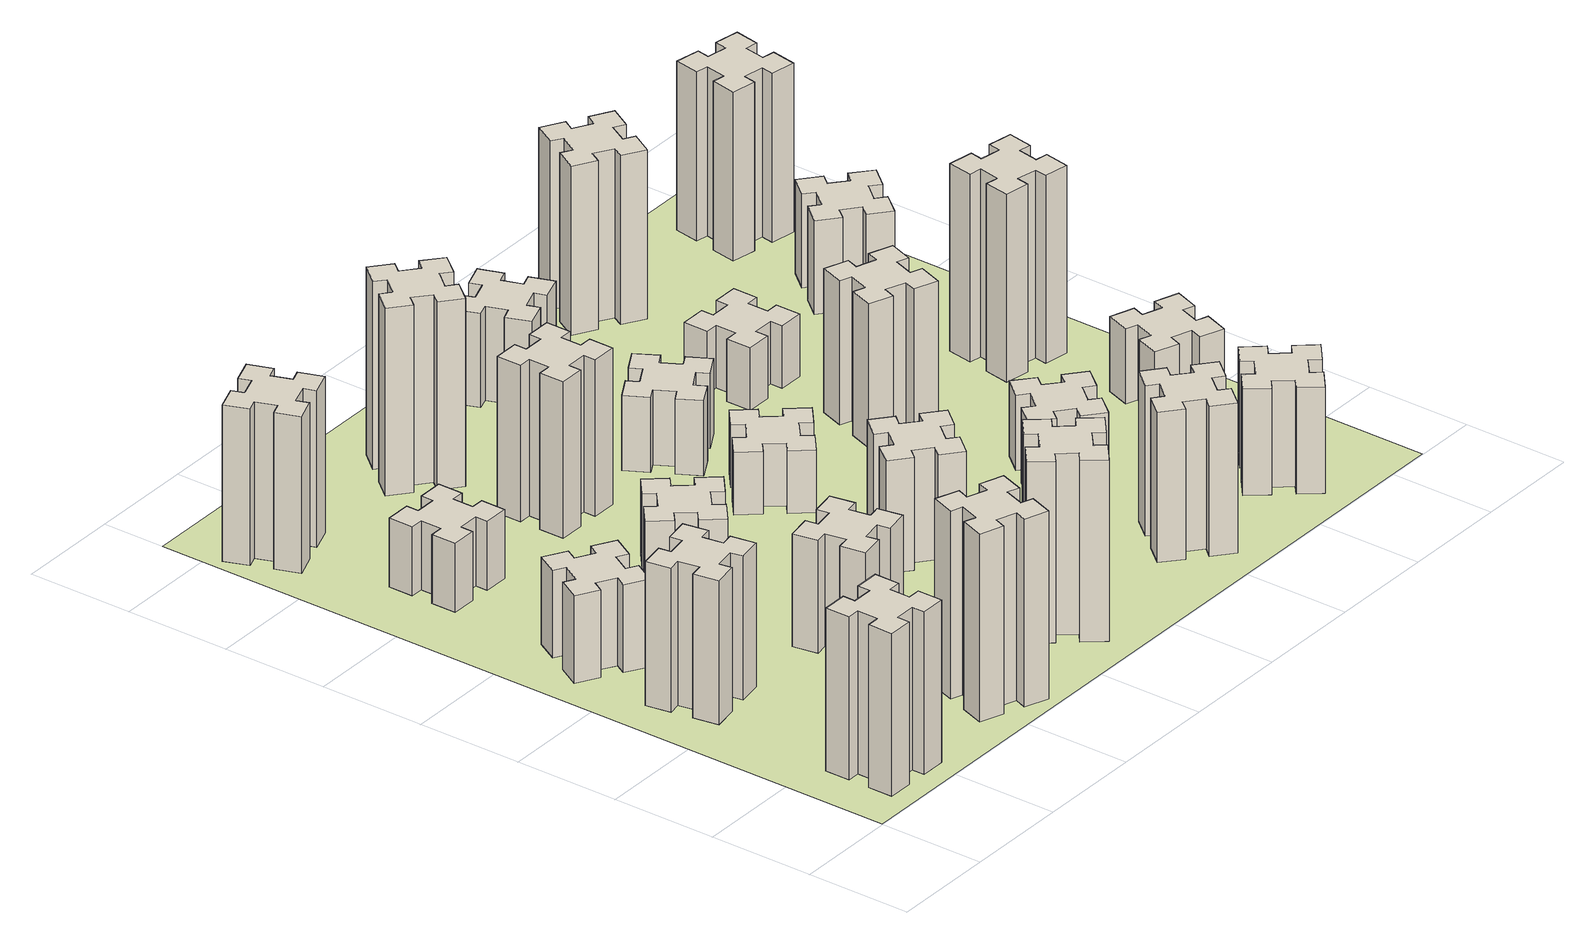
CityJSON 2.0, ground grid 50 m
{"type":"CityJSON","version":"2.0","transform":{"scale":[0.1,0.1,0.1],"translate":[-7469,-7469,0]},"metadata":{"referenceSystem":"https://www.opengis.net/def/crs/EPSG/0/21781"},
"CityObjects":{
"building1":{"type":"Building","attributes":{"class":"1000","function":"1000","usage":"1000","yearOfConstruction":2016,"roofType":"1000","measuredHeight":78,"storeysAboveGround":30,"storeysBelowGround":0},"geometry":[{"type":"Solid","lod":"1","boundaries":[[[[0,1,2,3,4,5,6,7,8,9,10,11,12,13,14,15,16,17,18,19]],[[17,16,20,21]],[[16,15,22,20]],[[15,14,23,22]],[[14,13,24,23]],[[13,12,25,24]],[[12,11,26,25]],[[11,10,27,26]],[[10,9,28,27]],[[9,8,29,28]],[[8,7,30,29]],[[7,6,31,30]],[[6,5,32,31]],[[5,4,33,32]],[[4,3,34,33]],[[3,2,35,34]],[[2,1,36,35]],[[1,0,37,36]],[[0,19,38,37]],[[19,18,39,38]],[[18,17,21,39]],[[24,25,26,27,28,29,30,31,32,33,34,35,36,37,38,39,21,20,22,23]]]]}]},
"building2":{"type":"Building","attributes":{"class":"1000","function":"1000","usage":"1000","yearOfConstruction":2016,"roofType":"1000","measuredHeight":69,"storeysAboveGround":30,"storeysBelowGround":0},"geometry":[{"type":"Solid","lod":"1","boundaries":[[[[40,41,42,43,44,45,46,47,48,49,50,51,52,53,54,55,56,57,58,59]],[[57,56,60,61]],[[56,55,62,60]],[[55,54,63,62]],[[54,53,64,63]],[[53,52,65,64]],[[52,51,66,65]],[[51,50,67,66]],[[50,49,68,67]],[[49,48,69,68]],[[48,47,70,69]],[[47,46,71,70]],[[46,45,72,71]],[[45,44,73,72]],[[44,43,74,73]],[[43,42,75,74]],[[42,41,76,75]],[[41,40,77,76]],[[40,59,78,77]],[[59,58,79,78]],[[58,57,61,79]],[[64,65,66,67,68,69,70,71,72,73,74,75,76,77,78,79,61,60,62,63]]]]}]},
"building3":{"type":"Building","attributes":{"class":"1000","function":"1000","usage":"1000","yearOfConstruction":2016,"roofType":"1000","measuredHeight":42,"storeysAboveGround":30,"storeysBelowGround":0},"geometry":[{"type":"Solid","lod":"1","boundaries":[[[[80,81,82,83,84,85,86,87,88,89,90,91,92,93,94,95,96,97,98,99]],[[97,96,100,101]],[[96,95,102,100]],[[95,94,103,102]],[[94,93,104,103]],[[93,92,105,104]],[[92,91,106,105]],[[91,90,107,106]],[[90,89,108,107]],[[89,88,109,108]],[[88,87,110,109]],[[87,86,111,110]],[[86,85,112,111]],[[85,84,113,112]],[[84,83,114,113]],[[83,82,115,114]],[[82,81,116,115]],[[81,80,117,116]],[[80,99,118,117]],[[99,98,119,118]],[[98,97,101,119]],[[104,105,106,107,108,109,110,111,112,113,114,115,116,117,118,119,101,100,102,103]]]]}]},
"building4":{"type":"Building","attributes":{"class":"1000","function":"1000","usage":"1000","yearOfConstruction":2016,"roofType":"1000","measuredHeight":90,"storeysAboveGround":30,"storeysBelowGround":0},"geometry":[{"type":"Solid","lod":"1","boundaries":[[[[120,121,122,123,124,125,126,127,128,129,130,131,132,133,134,135,136,137,138,139]],[[137,136,140,141]],[[136,135,142,140]],[[135,134,143,142]],[[134,133,144,143]],[[133,132,145,144]],[[132,131,146,145]],[[131,130,147,146]],[[130,129,148,147]],[[129,128,149,148]],[[128,127,150,149]],[[127,126,151,150]],[[126,125,152,151]],[[125,124,153,152]],[[124,123,154,153]],[[123,122,155,154]],[[122,121,156,155]],[[121,120,157,156]],[[120,139,158,157]],[[139,138,159,158]],[[138,137,141,159]],[[144,145,146,147,148,149,150,151,152,153,154,155,156,157,158,159,141,140,142,143]]]]}]},
"building5":{"type":"Building","attributes":{"class":"1000","function":"1000","usage":"1000","yearOfConstruction":2016,"roofType":"1000","measuredHeight":33,"storeysAboveGround":30,"storeysBelowGround":0},"geometry":[{"type":"Solid","lod":"1","boundaries":[[[[160,161,162,163,164,165,166,167,168,169,170,171,172,173,174,175,176,177,178,179]],[[177,176,180,181]],[[176,175,182,180]],[[175,174,183,182]],[[174,173,184,183]],[[173,172,185,184]],[[172,171,186,185]],[[171,170,187,186]],[[170,169,188,187]],[[169,168,189,188]],[[168,167,190,189]],[[167,166,191,190]],[[166,165,192,191]],[[165,164,193,192]],[[164,163,194,193]],[[163,162,195,194]],[[162,161,196,195]],[[161,160,197,196]],[[160,179,198,197]],[[179,178,199,198]],[[178,177,181,199]],[[184,185,186,187,188,189,190,191,192,193,194,195,196,197,198,199,181,180,182,183]]]]}]},
"building6":{"type":"Building","attributes":{"class":"1000","function":"1000","usage":"1000","yearOfConstruction":2016,"roofType":"1000","measuredHeight":75,"storeysAboveGround":30,"storeysBelowGround":0},"geometry":[{"type":"Solid","lod":"1","boundaries":[[[[200,201,202,203,204,205,206,207,208,209,210,211,212,213,214,215,216,217,218,219]],[[217,216,220,221]],[[216,215,222,220]],[[215,214,223,222]],[[214,213,224,223]],[[213,212,225,224]],[[212,211,226,225]],[[211,210,227,226]],[[210,209,228,227]],[[209,208,229,228]],[[208,207,230,229]],[[207,206,231,230]],[[206,205,232,231]],[[205,204,233,232]],[[204,203,234,233]],[[203,202,235,234]],[[202,201,236,235]],[[201,200,237,236]],[[200,219,238,237]],[[219,218,239,238]],[[218,217,221,239]],[[224,225,226,227,228,229,230,231,232,233,234,235,236,237,238,239,221,220,222,223]]]]}]},
"building7":{"type":"Building","attributes":{"class":"1000","function":"1000","usage":"1000","yearOfConstruction":2016,"roofType":"1000","measuredHeight":54,"storeysAboveGround":30,"storeysBelowGround":0},"geometry":[{"type":"Solid","lod":"1","boundaries":[[[[240,241,242,243,244,245,246,247,248,249,250,251,252,253,254,255,256,257,258,259]],[[257,256,260,261]],[[256,255,262,260]],[[255,254,263,262]],[[254,253,264,263]],[[253,252,265,264]],[[252,251,266,265]],[[251,250,267,266]],[[250,249,268,267]],[[249,248,269,268]],[[248,247,270,269]],[[247,246,271,270]],[[246,245,272,271]],[[245,244,273,272]],[[244,243,274,273]],[[243,242,275,274]],[[242,241,276,275]],[[241,240,277,276]],[[240,259,278,277]],[[259,258,279,278]],[[258,257,261,279]],[[264,265,266,267,268,269,270,271,272,273,274,275,276,277,278,279,261,260,262,263]]]]}]},
"building8":{"type":"Building","attributes":{"class":"1000","function":"1000","usage":"1000","yearOfConstruction":2016,"roofType":"1000","measuredHeight":36,"storeysAboveGround":30,"storeysBelowGround":0},"geometry":[{"type":"Solid","lod":"1","boundaries":[[[[280,281,282,283,284,285,286,287,288,289,290,291,292,293,294,295,296,297,298,299]],[[297,296,300,301]],[[296,295,302,300]],[[295,294,303,302]],[[294,293,304,303]],[[293,292,305,304]],[[292,291,306,305]],[[291,290,307,306]],[[290,289,308,307]],[[289,288,309,308]],[[288,287,310,309]],[[287,286,311,310]],[[286,285,312,311]],[[285,284,313,312]],[[284,283,314,313]],[[283,282,315,314]],[[282,281,316,315]],[[281,280,317,316]],[[280,299,318,317]],[[299,298,319,318]],[[298,297,301,319]],[[304,305,306,307,308,309,310,311,312,313,314,315,316,317,318,319,301,300,302,303]]]]}]},
"building9":{"type":"Building","attributes":{"class":"1000","function":"1000","usage":"1000","yearOfConstruction":2016,"roofType":"1000","measuredHeight":87,"storeysAboveGround":30,"storeysBelowGround":0},"geometry":[{"type":"Solid","lod":"1","boundaries":[[[[320,321,322,323,324,325,326,327,328,329,330,331,332,333,334,335,336,337,338,339]],[[337,336,340,341]],[[336,335,342,340]],[[335,334,343,342]],[[334,333,344,343]],[[333,332,345,344]],[[332,331,346,345]],[[331,330,347,346]],[[330,329,348,347]],[[329,328,349,348]],[[328,327,350,349]],[[327,326,351,350]],[[326,325,352,351]],[[325,324,353,352]],[[324,323,354,353]],[[323,322,355,354]],[[322,321,356,355]],[[321,320,357,356]],[[320,339,358,357]],[[339,338,359,358]],[[338,337,341,359]],[[344,345,346,347,348,349,350,351,352,353,354,355,356,357,358,359,341,340,342,343]]]]}]},
"building10":{"type":"Building","attributes":{"class":"1000","function":"1000","usage":"1000","yearOfConstruction":2016,"roofType":"1000","measuredHeight":75,"storeysAboveGround":30,"storeysBelowGround":0},"geometry":[{"type":"Solid","lod":"1","boundaries":[[[[360,361,362,363,364,365,366,367,368,369,370,371,372,373,374,375,376,377,378,379]],[[377,376,380,381]],[[376,375,382,380]],[[375,374,383,382]],[[374,373,384,383]],[[373,372,385,384]],[[372,371,386,385]],[[371,370,387,386]],[[370,369,388,387]],[[369,368,389,388]],[[368,367,390,389]],[[367,366,391,390]],[[366,365,392,391]],[[365,364,393,392]],[[364,363,394,393]],[[363,362,395,394]],[[362,361,396,395]],[[361,360,397,396]],[[360,379,398,397]],[[379,378,399,398]],[[378,377,381,399]],[[384,385,386,387,388,389,390,391,392,393,394,395,396,397,398,399,381,380,382,383]]]]}]},
"building11":{"type":"Building","attributes":{"class":"1000","function":"1000","usage":"1000","yearOfConstruction":2016,"roofType":"1000","measuredHeight":90,"storeysAboveGround":30,"storeysBelowGround":0},"geometry":[{"type":"Solid","lod":"1","boundaries":[[[[400,401,402,403,404,405,406,407,408,409,410,411,412,413,414,415,416,417,418,419]],[[417,416,420,421]],[[416,415,422,420]],[[415,414,423,422]],[[414,413,424,423]],[[413,412,425,424]],[[412,411,426,425]],[[411,410,427,426]],[[410,409,428,427]],[[409,408,429,428]],[[408,407,430,429]],[[407,406,431,430]],[[406,405,432,431]],[[405,404,433,432]],[[404,403,434,433]],[[403,402,435,434]],[[402,401,436,435]],[[401,400,437,436]],[[400,419,438,437]],[[419,418,439,438]],[[418,417,421,439]],[[424,425,426,427,428,429,430,431,432,433,434,435,436,437,438,439,421,420,422,423]]]]}]},
"building12":{"type":"Building","attributes":{"class":"1000","function":"1000","usage":"1000","yearOfConstruction":2016,"roofType":"1000","measuredHeight":54,"storeysAboveGround":30,"storeysBelowGround":0},"geometry":[{"type":"Solid","lod":"1","boundaries":[[[[440,441,442,443,444,445,446,447,448,449,450,451,452,453,454,455,456,457,458,459]],[[457,456,460,461]],[[456,455,462,460]],[[455,454,463,462]],[[454,453,464,463]],[[453,452,465,464]],[[452,451,466,465]],[[451,450,467,466]],[[450,449,468,467]],[[449,448,469,468]],[[448,447,470,469]],[[447,446,471,470]],[[446,445,472,471]],[[445,444,473,472]],[[444,443,474,473]],[[443,442,475,474]],[[442,441,476,475]],[[441,440,477,476]],[[440,459,478,477]],[[459,458,479,478]],[[458,457,461,479]],[[464,465,466,467,468,469,470,471,472,473,474,475,476,477,478,479,461,460,462,463]]]]}]},
"building13":{"type":"Building","attributes":{"class":"1000","function":"1000","usage":"1000","yearOfConstruction":2016,"roofType":"1000","measuredHeight":30,"storeysAboveGround":30,"storeysBelowGround":0},"geometry":[{"type":"Solid","lod":"1","boundaries":[[[[480,481,482,483,484,485,486,487,488,489,490,491,492,493,494,495,496,497,498,499]],[[497,496,500,501]],[[496,495,502,500]],[[495,494,503,502]],[[494,493,504,503]],[[493,492,505,504]],[[492,491,506,505]],[[491,490,507,506]],[[490,489,508,507]],[[489,488,509,508]],[[488,487,510,509]],[[487,486,511,510]],[[486,485,512,511]],[[485,484,513,512]],[[484,483,514,513]],[[483,482,515,514]],[[482,481,516,515]],[[481,480,517,516]],[[480,499,518,517]],[[499,498,519,518]],[[498,497,501,519]],[[504,505,506,507,508,509,510,511,512,513,514,515,516,517,518,519,501,500,502,503]]]]}]},
"building14":{"type":"Building","attributes":{"class":"1000","function":"1000","usage":"1000","yearOfConstruction":2016,"roofType":"1000","measuredHeight":36,"storeysAboveGround":30,"storeysBelowGround":0},"geometry":[{"type":"Solid","lod":"1","boundaries":[[[[520,521,522,523,524,525,526,527,528,529,530,531,532,533,534,535,536,537,538,539]],[[537,536,540,541]],[[536,535,542,540]],[[535,534,543,542]],[[534,533,544,543]],[[533,532,545,544]],[[532,531,546,545]],[[531,530,547,546]],[[530,529,548,547]],[[529,528,549,548]],[[528,527,550,549]],[[527,526,551,550]],[[526,525,552,551]],[[525,524,553,552]],[[524,523,554,553]],[[523,522,555,554]],[[522,521,556,555]],[[521,520,557,556]],[[520,539,558,557]],[[539,538,559,558]],[[538,537,541,559]],[[544,545,546,547,548,549,550,551,552,553,554,555,556,557,558,559,541,540,542,543]]]]}]},
"building15":{"type":"Building","attributes":{"class":"1000","function":"1000","usage":"1000","yearOfConstruction":2016,"roofType":"1000","measuredHeight":72,"storeysAboveGround":30,"storeysBelowGround":0},"geometry":[{"type":"Solid","lod":"1","boundaries":[[[[560,561,562,563,564,565,566,567,568,569,570,571,572,573,574,575,576,577,578,579]],[[577,576,580,581]],[[576,575,582,580]],[[575,574,583,582]],[[574,573,584,583]],[[573,572,585,584]],[[572,571,586,585]],[[571,570,587,586]],[[570,569,588,587]],[[569,568,589,588]],[[568,567,590,589]],[[567,566,591,590]],[[566,565,592,591]],[[565,564,593,592]],[[564,563,594,593]],[[563,562,595,594]],[[562,561,596,595]],[[561,560,597,596]],[[560,579,598,597]],[[579,578,599,598]],[[578,577,581,599]],[[584,585,586,587,588,589,590,591,592,593,594,595,596,597,598,599,581,580,582,583]]]]}]},
"building16":{"type":"Building","attributes":{"class":"1000","function":"1000","usage":"1000","yearOfConstruction":2016,"roofType":"1000","measuredHeight":45,"storeysAboveGround":30,"storeysBelowGround":0},"geometry":[{"type":"Solid","lod":"1","boundaries":[[[[600,601,602,603,604,605,606,607,608,609,610,611,612,613,614,615,616,617,618,619]],[[617,616,620,621]],[[616,615,622,620]],[[615,614,623,622]],[[614,613,624,623]],[[613,612,625,624]],[[612,611,626,625]],[[611,610,627,626]],[[610,609,628,627]],[[609,608,629,628]],[[608,607,630,629]],[[607,606,631,630]],[[606,605,632,631]],[[605,604,633,632]],[[604,603,634,633]],[[603,602,635,634]],[[602,601,636,635]],[[601,600,637,636]],[[600,619,638,637]],[[619,618,639,638]],[[618,617,621,639]],[[624,625,626,627,628,629,630,631,632,633,634,635,636,637,638,639,621,620,622,623]]]]}]},
"building17":{"type":"Building","attributes":{"class":"1000","function":"1000","usage":"1000","yearOfConstruction":2016,"roofType":"1000","measuredHeight":36,"storeysAboveGround":30,"storeysBelowGround":0},"geometry":[{"type":"Solid","lod":"1","boundaries":[[[[640,641,642,643,644,645,646,647,648,649,650,651,652,653,654,655,656,657,658,659]],[[657,656,660,661]],[[656,655,662,660]],[[655,654,663,662]],[[654,653,664,663]],[[653,652,665,664]],[[652,651,666,665]],[[651,650,667,666]],[[650,649,668,667]],[[649,648,669,668]],[[648,647,670,669]],[[647,646,671,670]],[[646,645,672,671]],[[645,644,673,672]],[[644,643,674,673]],[[643,642,675,674]],[[642,641,676,675]],[[641,640,677,676]],[[640,659,678,677]],[[659,658,679,678]],[[658,657,661,679]],[[664,665,666,667,668,669,670,671,672,673,674,675,676,677,678,679,661,660,662,663]]]]}]},
"building18":{"type":"Building","attributes":{"class":"1000","function":"1000","usage":"1000","yearOfConstruction":2016,"roofType":"1000","measuredHeight":69,"storeysAboveGround":30,"storeysBelowGround":0},"geometry":[{"type":"Solid","lod":"1","boundaries":[[[[680,681,682,683,684,685,686,687,688,689,690,691,692,693,694,695,696,697,698,699]],[[697,696,700,701]],[[696,695,702,700]],[[695,694,703,702]],[[694,693,704,703]],[[693,692,705,704]],[[692,691,706,705]],[[691,690,707,706]],[[690,689,708,707]],[[689,688,709,708]],[[688,687,710,709]],[[687,686,711,710]],[[686,685,712,711]],[[685,684,713,712]],[[684,683,714,713]],[[683,682,715,714]],[[682,681,716,715]],[[681,680,717,716]],[[680,699,718,717]],[[699,698,719,718]],[[698,697,701,719]],[[704,705,706,707,708,709,710,711,712,713,714,715,716,717,718,719,701,700,702,703]]]]}]},
"building19":{"type":"Building","attributes":{"class":"1000","function":"1000","usage":"1000","yearOfConstruction":2016,"roofType":"1000","measuredHeight":30,"storeysAboveGround":30,"storeysBelowGround":0},"geometry":[{"type":"Solid","lod":"1","boundaries":[[[[720,721,722,723,724,725,726,727,728,729,730,731,732,733,734,735,736,737,738,739]],[[737,736,740,741]],[[736,735,742,740]],[[735,734,743,742]],[[734,733,744,743]],[[733,732,745,744]],[[732,731,746,745]],[[731,730,747,746]],[[730,729,748,747]],[[729,728,749,748]],[[728,727,750,749]],[[727,726,751,750]],[[726,725,752,751]],[[725,724,753,752]],[[724,723,754,753]],[[723,722,755,754]],[[722,721,756,755]],[[721,720,757,756]],[[720,739,758,757]],[[739,738,759,758]],[[738,737,741,759]],[[744,745,746,747,748,749,750,751,752,753,754,755,756,757,758,759,741,740,742,743]]]]}]},
"building20":{"type":"Building","attributes":{"class":"1000","function":"1000","usage":"1000","yearOfConstruction":2016,"roofType":"1000","measuredHeight":51,"storeysAboveGround":30,"storeysBelowGround":0},"geometry":[{"type":"Solid","lod":"1","boundaries":[[[[760,761,762,763,764,765,766,767,768,769,770,771,772,773,774,775,776,777,778,779]],[[777,776,780,781]],[[776,775,782,780]],[[775,774,783,782]],[[774,773,784,783]],[[773,772,785,784]],[[772,771,786,785]],[[771,770,787,786]],[[770,769,788,787]],[[769,768,789,788]],[[768,767,790,789]],[[767,766,791,790]],[[766,765,792,791]],[[765,764,793,792]],[[764,763,794,793]],[[763,762,795,794]],[[762,761,796,795]],[[761,760,797,796]],[[760,779,798,797]],[[779,778,799,798]],[[778,777,781,799]],[[784,785,786,787,788,789,790,791,792,793,794,795,796,797,798,799,781,780,782,783]]]]}]},
"building21":{"type":"Building","attributes":{"class":"1000","function":"1000","usage":"1000","yearOfConstruction":2016,"roofType":"1000","measuredHeight":81,"storeysAboveGround":30,"storeysBelowGround":0},"geometry":[{"type":"Solid","lod":"1","boundaries":[[[[800,801,802,803,804,805,806,807,808,809,810,811,812,813,814,815,816,817,818,819]],[[817,816,820,821]],[[816,815,822,820]],[[815,814,823,822]],[[814,813,824,823]],[[813,812,825,824]],[[812,811,826,825]],[[811,810,827,826]],[[810,809,828,827]],[[809,808,829,828]],[[808,807,830,829]],[[807,806,831,830]],[[806,805,832,831]],[[805,804,833,832]],[[804,803,834,833]],[[803,802,835,834]],[[802,801,836,835]],[[801,800,837,836]],[[800,819,838,837]],[[819,818,839,838]],[[818,817,821,839]],[[824,825,826,827,828,829,830,831,832,833,834,835,836,837,838,839,821,820,822,823]]]]}]},
"building22":{"type":"Building","attributes":{"class":"1000","function":"1000","usage":"1000","yearOfConstruction":2016,"roofType":"1000","measuredHeight":36,"storeysAboveGround":30,"storeysBelowGround":0},"geometry":[{"type":"Solid","lod":"1","boundaries":[[[[840,841,842,843,844,845,846,847,848,849,850,851,852,853,854,855,856,857,858,859]],[[857,856,860,861]],[[856,855,862,860]],[[855,854,863,862]],[[854,853,864,863]],[[853,852,865,864]],[[852,851,866,865]],[[851,850,867,866]],[[850,849,868,867]],[[849,848,869,868]],[[848,847,870,869]],[[847,846,871,870]],[[846,845,872,871]],[[845,844,873,872]],[[844,843,874,873]],[[843,842,875,874]],[[842,841,876,875]],[[841,840,877,876]],[[840,859,878,877]],[[859,858,879,878]],[[858,857,861,879]],[[864,865,866,867,868,869,870,871,872,873,874,875,876,877,878,879,861,860,862,863]]]]}]},
"building23":{"type":"Building","attributes":{"class":"1000","function":"1000","usage":"1000","yearOfConstruction":2016,"roofType":"1000","measuredHeight":90,"storeysAboveGround":30,"storeysBelowGround":0},"geometry":[{"type":"Solid","lod":"1","boundaries":[[[[880,881,882,883,884,885,886,887,888,889,890,891,892,893,894,895,896,897,898,899]],[[897,896,900,901]],[[896,895,902,900]],[[895,894,903,902]],[[894,893,904,903]],[[893,892,905,904]],[[892,891,906,905]],[[891,890,907,906]],[[890,889,908,907]],[[889,888,909,908]],[[888,887,910,909]],[[887,886,911,910]],[[886,885,912,911]],[[885,884,913,912]],[[884,883,914,913]],[[883,882,915,914]],[[882,881,916,915]],[[881,880,917,916]],[[880,899,918,917]],[[899,898,919,918]],[[898,897,901,919]],[[904,905,906,907,908,909,910,911,912,913,914,915,916,917,918,919,901,900,902,903]]]]}]},
"building24":{"type":"Building","attributes":{"class":"1000","function":"1000","usage":"1000","yearOfConstruction":2016,"roofType":"1000","measuredHeight":45,"storeysAboveGround":30,"storeysBelowGround":0},"geometry":[{"type":"Solid","lod":"1","boundaries":[[[[920,921,922,923,924,925,926,927,928,929,930,931,932,933,934,935,936,937,938,939]],[[937,936,940,941]],[[936,935,942,940]],[[935,934,943,942]],[[934,933,944,943]],[[933,932,945,944]],[[932,931,946,945]],[[931,930,947,946]],[[930,929,948,947]],[[929,928,949,948]],[[928,927,950,949]],[[927,926,951,950]],[[926,925,952,951]],[[925,924,953,952]],[[924,923,954,953]],[[923,922,955,954]],[[922,921,956,955]],[[921,920,957,956]],[[920,939,958,957]],[[939,938,959,958]],[[938,937,941,959]],[[944,945,946,947,948,949,950,951,952,953,954,955,956,957,958,959,941,940,942,943]]]]}]},
"building25":{"type":"Building","attributes":{"class":"1000","function":"1000","usage":"1000","yearOfConstruction":2016,"roofType":"1000","measuredHeight":81,"storeysAboveGround":30,"storeysBelowGround":0},"geometry":[{"type":"Solid","lod":"1","boundaries":[[[[960,961,962,963,964,965,966,967,968,969,970,971,972,973,974,975,976,977,978,979]],[[977,976,980,981]],[[976,975,982,980]],[[975,974,983,982]],[[974,973,984,983]],[[973,972,985,984]],[[972,971,986,985]],[[971,970,987,986]],[[970,969,988,987]],[[969,968,989,988]],[[968,967,990,989]],[[967,966,991,990]],[[966,965,992,991]],[[965,964,993,992]],[[964,963,994,993]],[[963,962,995,994]],[[962,961,996,995]],[[961,960,997,996]],[[960,979,998,997]],[[979,978,999,998]],[[978,977,981,999]],[[984,985,986,987,988,989,990,991,992,993,994,995,996,997,998,999,981,980,982,983]]]]}]},
"landuse1":{"type":"LandUse","attributes":{"name":"plot1","function":"1010"},"geometry":[{"type":"MultiSurface","lod":"1","boundaries":[[[1000,1001,1002,1003]]]}]}
},
"vertices":[
[265,325,0],[265,225,0],[205,225,0],[205,105,0],[325,105,0],[325,165,0],[425,165,0],[425,105,0],[545,105,0],[545,225,0],[485,225,0],[485,325,0],[545,325,0],[545,445,0],[425,445,0],[425,385,0],[325,385,0],[325,445,0],[205,445,0],[205,325,0],[325,385,780],[325,445,780],[425,385,780],[425,445,780],[545,445,780],[545,325,780],[485,325,780],[485,225,780],[545,225,780],[545,105,780],[425,105,780],[425,165,780],[325,165,780],[325,105,780],[205,105,780],[205,225,780],[265,225,780],[265,325,780],[205,325,780],[205,445,780],
[492,1185,0],[475,1284,0],[534,1294,0],[513,1412,0],[395,1391,0],[405,1332,0],[307,1315,0],[297,1374,0],[178,1353,0],[199,1235,0],[258,1245,0],[276,1147,0],[217,1137,0],[237,1018,0],[356,1039,0],[345,1098,0],[444,1116,0],[454,1057,0],[572,1077,0],[551,1196,0],[444,1116,690],[454,1057,690],[345,1098,690],[356,1039,690],[237,1018,690],[217,1137,690],[276,1147,690],[258,1245,690],[199,1235,690],[178,1353,690],[297,1374,690],[307,1315,690],[405,1332,690],[395,1391,690],[513,1412,690],[534,1294,690],[475,1284,690],[492,1185,690],[551,1196,690],[572,1077,690],
[474,1826,0],[387,1876,0],[417,1928,0],[313,1988,0],[253,1884,0],[305,1854,0],[255,1767,0],[203,1797,0],[143,1693,0],[247,1633,0],[277,1685,0],[364,1635,0],[334,1583,0],[438,1523,0],[498,1627,0],[446,1657,0],[496,1744,0],[548,1714,0],[608,1818,0],[504,1878,0],[496,1744,420],[548,1714,420],[446,1657,420],[498,1627,420],[438,1523,420],[334,1583,420],[364,1635,420],[277,1685,420],[247,1633,420],[143,1693,420],[203,1797,420],[255,1767,420],[305,1854,420],[253,1884,420],[313,1988,420],[417,1928,420],[387,1876,420],[474,1826,420],[504,1878,420],[608,1818,420],
[1029,360,0],[995,266,0],[939,287,0],[897,174,0],[1010,133,0],[1031,189,0],[1125,155,0],[1104,99,0],[1217,57,0],[1258,170,0],[1202,191,0],[1236,285,0],[1292,264,0],[1333,377,0],[1220,418,0],[1200,362,0],[1106,396,0],[1127,452,0],[1014,493,0],[973,380,0],[1106,396,900],[1127,452,900],[1200,362,900],[1220,418,900],[1333,377,900],[1292,264,900],[1236,285,900],[1202,191,900],[1258,170,900],[1217,57,900],[1104,99,900],[1125,155,900],[1031,189,900],[1010,133,900],[897,174,900],[939,287,900],[995,266,900],[1029,360,900],[973,380,900],[1014,493,900],
[425,2485,0],[525,2485,0],[525,2425,0],[645,2425,0],[645,2545,0],[585,2545,0],[585,2645,0],[645,2645,0],[645,2765,0],[525,2765,0],[525,2705,0],[425,2705,0],[425,2765,0],[305,2765,0],[305,2645,0],[365,2645,0],[365,2545,0],[305,2545,0],[305,2425,0],[425,2425,0],[365,2545,330],[305,2545,330],[365,2645,330],[305,2645,330],[305,2765,330],[425,2765,330],[425,2705,330],[525,2705,330],[525,2765,330],[645,2765,330],[645,2645,330],[585,2645,330],[585,2545,330],[645,2545,330],[645,2425,330],[525,2425,330],[525,2485,330],[425,2485,330],[425,2425,330],[305,2425,330],
[155,3345,0],[189,3251,0],[133,3230,0],[174,3117,0],[287,3159,0],[266,3215,0],[360,3249,0],[380,3193,0],[493,3234,0],[452,3347,0],[396,3326,0],[362,3420,0],[418,3440,0],[377,3553,0],[264,3512,0],[285,3456,0],[191,3422,0],[170,3478,0],[57,3437,0],[99,3324,0],[191,3422,750],[170,3478,750],[285,3456,750],[264,3512,750],[377,3553,750],[418,3440,750],[362,3420,750],[396,3326,750],[452,3347,750],[493,3234,750],[380,3193,750],[360,3249,750],[266,3215,750],[287,3159,750],[174,3117,750],[133,3230,750],[189,3251,750],[155,3345,750],[99,3324,750],[57,3437,750],
[1232,985,0],[1215,1084,0],[1274,1094,0],[1253,1212,0],[1135,1191,0],[1145,1132,0],[1047,1115,0],[1037,1174,0],[918,1153,0],[939,1035,0],[998,1045,0],[1016,947,0],[957,937,0],[977,818,0],[1096,839,0],[1085,898,0],[1184,916,0],[1194,857,0],[1312,877,0],[1291,996,0],[1184,916,540],[1194,857,540],[1085,898,540],[1096,839,540],[977,818,540],[957,937,540],[1016,947,540],[998,1045,540],[939,1035,540],[918,1153,540],[1037,1174,540],[1047,1115,540],[1145,1132,540],[1135,1191,540],[1253,1212,540],[1274,1094,540],[1215,1084,540],[1232,985,540],[1291,996,540],[1312,877,540],
[1083,1972,0],[1006,1907,0],[968,1953,0],[876,1876,0],[953,1784,0],[999,1823,0],[1063,1746,0],[1017,1708,0],[1094,1616,0],[1186,1693,0],[1148,1739,0],[1224,1803,0],[1263,1757,0],[1355,1834,0],[1278,1926,0],[1232,1888,0],[1167,1964,0],[1213,2003,0],[1136,2095,0],[1044,2018,0],[1167,1964,360],[1213,2003,360],[1232,1888,360],[1278,1926,360],[1355,1834,360],[1263,1757,360],[1224,1803,360],[1148,1739,360],[1186,1693,360],[1094,1616,360],[1017,1708,360],[1063,1746,360],[999,1823,360],[953,1784,360],[876,1876,360],[968,1953,360],[1006,1907,360],[1083,1972,360],[1044,2018,360],[1136,2095,360],
[1872,408,0],[1807,484,0],[1853,523,0],[1776,615,0],[1684,538,0],[1723,492,0],[1646,427,0],[1608,473,0],[1516,396,0],[1593,304,0],[1639,343,0],[1703,266,0],[1657,228,0],[1734,136,0],[1826,213,0],[1788,259,0],[1864,323,0],[1903,277,0],[1995,354,0],[1918,446,0],[1864,323,870],[1903,277,870],[1788,259,870],[1826,213,870],[1734,136,870],[1657,228,870],[1703,266,870],[1639,343,870],[1593,304,870],[1516,396,870],[1608,473,870],[1646,427,870],[1723,492,870],[1684,538,870],[1776,615,870],[1853,523,870],[1807,484,870],[1872,408,870],[1918,446,870],[1995,354,870],
[1325,2545,0],[1325,2645,0],[1385,2645,0],[1385,2765,0],[1265,2765,0],[1265,2705,0],[1165,2705,0],[1165,2765,0],[1045,2765,0],[1045,2645,0],[1105,2645,0],[1105,2545,0],[1045,2545,0],[1045,2425,0],[1165,2425,0],[1165,2485,0],[1265,2485,0],[1265,2425,0],[1385,2425,0],[1385,2545,0],[1265,2485,750],[1265,2425,750],[1165,2485,750],[1165,2425,750],[1045,2425,750],[1045,2545,750],[1105,2545,750],[1105,2645,750],[1045,2645,750],[1045,2765,750],[1165,2765,750],[1165,2705,750],[1265,2705,750],[1265,2765,750],[1385,2765,750],[1385,2645,750],[1325,2645,750],[1325,2545,750],[1385,2545,750],[1385,2425,750],
[1006,3183,0],[1083,3119,0],[1044,3073,0],[1136,2996,0],[1213,3088,0],[1167,3126,0],[1232,3203,0],[1278,3164,0],[1355,3256,0],[1263,3333,0],[1224,3287,0],[1148,3352,0],[1186,3398,0],[1094,3475,0],[1017,3383,0],[1063,3344,0],[999,3268,0],[953,3306,0],[876,3214,0],[968,3137,0],[999,3268,900],[953,3306,900],[1063,3344,900],[1017,3383,900],[1094,3475,900],[1186,3398,900],[1148,3352,900],[1224,3287,900],[1263,3333,900],[1355,3256,900],[1278,3164,900],[1232,3203,900],[1167,3126,900],[1213,3088,900],[1136,2996,900],[1044,3073,900],[1083,3119,900],[1006,3183,900],[968,3137,900],[876,3214,900],
[1746,1163,0],[1823,1099,0],[1784,1053,0],[1876,976,0],[1953,1068,0],[1907,1106,0],[1972,1183,0],[2018,1144,0],[2095,1236,0],[2003,1313,0],[1964,1267,0],[1888,1332,0],[1926,1378,0],[1834,1455,0],[1757,1363,0],[1803,1324,0],[1739,1248,0],[1693,1286,0],[1616,1194,0],[1708,1117,0],[1739,1248,540],[1693,1286,540],[1803,1324,540],[1757,1363,540],[1834,1455,540],[1926,1378,540],[1888,1332,540],[1964,1267,540],[2003,1313,540],[2095,1236,540],[2018,1144,540],[1972,1183,540],[1907,1106,540],[1953,1068,540],[1876,976,540],[1784,1053,540],[1823,1099,540],[1746,1163,540],[1708,1117,540],[1616,1194,540],
[1972,1988,0],[1907,2064,0],[1953,2103,0],[1876,2195,0],[1784,2118,0],[1823,2072,0],[1746,2007,0],[1708,2053,0],[1616,1976,0],[1693,1884,0],[1739,1923,0],[1803,1846,0],[1757,1808,0],[1834,1716,0],[1926,1793,0],[1888,1839,0],[1964,1903,0],[2003,1857,0],[2095,1934,0],[2018,2026,0],[1964,1903,300],[2003,1857,300],[1888,1839,300],[1926,1793,300],[1834,1716,300],[1757,1808,300],[1803,1846,300],[1739,1923,300],[1693,1884,300],[1616,1976,300],[1708,2053,300],[1746,2007,300],[1823,2072,300],[1784,2118,300],[1876,2195,300],[1953,2103,300],[1907,2064,300],[1972,1988,300],[2018,2026,300],[2095,1934,300],
[1976,2507,0],[1926,2594,0],[1978,2624,0],[1918,2728,0],[1814,2668,0],[1844,2616,0],[1757,2566,0],[1727,2618,0],[1623,2558,0],[1683,2454,0],[1735,2484,0],[1785,2397,0],[1733,2367,0],[1793,2263,0],[1897,2323,0],[1867,2375,0],[1954,2425,0],[1984,2373,0],[2088,2433,0],[2028,2537,0],[1954,2425,360],[1984,2373,360],[1867,2375,360],[1897,2323,360],[1793,2263,360],[1733,2367,360],[1785,2397,360],[1735,2484,360],[1683,2454,360],[1623,2558,360],[1727,2618,360],[1757,2566,360],[1844,2616,360],[1814,2668,360],[1918,2728,360],[1978,2624,360],[1926,2594,360],[1976,2507,360],[2028,2537,360],[2088,2433,360],
[2486,323,0],[2563,259,0],[2524,213,0],[2616,136,0],[2693,228,0],[2647,266,0],[2712,343,0],[2758,304,0],[2835,396,0],[2743,473,0],[2704,427,0],[2628,492,0],[2666,538,0],[2574,615,0],[2497,523,0],[2543,484,0],[2479,408,0],[2433,446,0],[2356,354,0],[2448,277,0],[2479,408,720],[2433,446,720],[2543,484,720],[2497,523,720],[2574,615,720],[2666,538,720],[2628,492,720],[2704,427,720],[2743,473,720],[2835,396,720],[2758,304,720],[2712,343,720],[2647,266,720],[2693,228,720],[2616,136,720],[2524,213,720],[2563,259,720],[2486,323,720],[2448,277,720],[2356,354,720],
[1846,3215,0],[1940,3249,0],[1960,3193,0],[2073,3234,0],[2032,3347,0],[1976,3326,0],[1942,3420,0],[1998,3440,0],[1957,3553,0],[1844,3512,0],[1865,3456,0],[1771,3422,0],[1750,3478,0],[1637,3437,0],[1679,3324,0],[1735,3345,0],[1769,3251,0],[1713,3230,0],[1754,3117,0],[1867,3159,0],[1769,3251,450],[1713,3230,450],[1735,3345,450],[1679,3324,450],[1637,3437,450],[1750,3478,450],[1771,3422,450],[1865,3456,450],[1844,3512,450],[1957,3553,450],[1998,3440,450],[1942,3420,450],[1976,3326,450],[2032,3347,450],[2073,3234,450],[1960,3193,450],[1940,3249,450],[1846,3215,450],[1867,3159,450],[1754,3117,450],
[2747,1006,0],[2812,1083,0],[2858,1044,0],[2935,1136,0],[2843,1213,0],[2804,1167,0],[2728,1232,0],[2766,1278,0],[2674,1355,0],[2597,1263,0],[2643,1224,0],[2579,1148,0],[2533,1186,0],[2456,1094,0],[2548,1017,0],[2586,1063,0],[2663,999,0],[2624,953,0],[2716,876,0],[2793,968,0],[2663,999,360],[2624,953,360],[2586,1063,360],[2548,1017,360],[2456,1094,360],[2533,1186,360],[2579,1148,360],[2643,1224,360],[2597,1263,360],[2674,1355,360],[2766,1278,360],[2728,1232,360],[2804,1167,360],[2843,1213,360],[2935,1136,360],[2858,1044,360],[2812,1083,360],[2747,1006,360],[2793,968,360],[2716,876,360],
[2682,1871,0],[2716,1965,0],[2772,1944,0],[2813,2057,0],[2700,2098,0],[2680,2042,0],[2586,2076,0],[2607,2132,0],[2494,2173,0],[2453,2060,0],[2509,2040,0],[2475,1946,0],[2419,1967,0],[2377,1854,0],[2490,1813,0],[2511,1869,0],[2605,1835,0],[2584,1779,0],[2697,1737,0],[2738,1850,0],[2605,1835,690],[2584,1779,690],[2511,1869,690],[2490,1813,690],[2377,1854,690],[2419,1967,690],[2475,1946,690],[2509,2040,690],[2453,2060,690],[2494,2173,690],[2607,2132,690],[2586,2076,690],[2680,2042,690],[2700,2098,690],[2813,2057,690],[2772,1944,690],[2716,1965,690],[2682,1871,690],[2738,1850,690],[2697,1737,690],
[2605,2545,0],[2605,2645,0],[2665,2645,0],[2665,2765,0],[2545,2765,0],[2545,2705,0],[2445,2705,0],[2445,2765,0],[2325,2765,0],[2325,2645,0],[2385,2645,0],[2385,2545,0],[2325,2545,0],[2325,2425,0],[2445,2425,0],[2445,2485,0],[2545,2485,0],[2545,2425,0],[2665,2425,0],[2665,2545,0],[2545,2485,300],[2545,2425,300],[2445,2485,300],[2445,2425,300],[2325,2425,300],[2325,2545,300],[2385,2545,300],[2385,2645,300],[2325,2645,300],[2325,2765,300],[2445,2765,300],[2445,2705,300],[2545,2705,300],[2545,2765,300],[2665,2765,300],[2665,2645,300],[2605,2645,300],[2605,2545,300],[2665,2545,300],[2665,2425,300],
[3268,259,0],[3344,323,0],[3383,277,0],[3475,354,0],[3398,446,0],[3352,408,0],[3287,484,0],[3333,523,0],[3256,615,0],[3164,538,0],[3203,492,0],[3126,427,0],[3088,473,0],[2996,396,0],[3073,304,0],[3119,343,0],[3183,266,0],[3137,228,0],[3214,136,0],[3306,213,0],[3183,266,510],[3137,228,510],[3119,343,510],[3073,304,510],[2996,396,510],[3088,473,510],[3126,427,510],[3203,492,510],[3164,538,510],[3256,615,510],[3333,523,510],[3287,484,510],[3352,408,510],[3398,446,510],[3475,354,510],[3383,277,510],[3344,323,510],[3268,259,510],[3306,213,510],[3214,136,510],
[2694,3506,0],[2607,3556,0],[2637,3608,0],[2533,3668,0],[2473,3564,0],[2525,3534,0],[2475,3447,0],[2423,3477,0],[2363,3373,0],[2467,3313,0],[2497,3365,0],[2584,3315,0],[2554,3263,0],[2658,3203,0],[2718,3307,0],[2666,3337,0],[2716,3424,0],[2768,3394,0],[2828,3498,0],[2724,3558,0],[2716,3424,810],[2768,3394,810],[2666,3337,810],[2718,3307,810],[2658,3203,810],[2554,3263,810],[2584,3315,810],[2497,3365,810],[2467,3313,810],[2363,3373,810],[2423,3477,810],[2475,3447,810],[2525,3534,810],[2473,3564,810],[2533,3668,810],[2637,3608,810],[2607,3556,810],[2694,3506,810],[2724,3558,810],[2828,3498,810],
[3351,1029,0],[3445,995,0],[3424,939,0],[3537,897,0],[3578,1010,0],[3522,1031,0],[3556,1125,0],[3612,1104,0],[3653,1217,0],[3540,1258,0],[3520,1202,0],[3426,1236,0],[3447,1292,0],[3334,1333,0],[3293,1220,0],[3349,1200,0],[3315,1106,0],[3259,1127,0],[3217,1014,0],[3330,973,0],[3315,1106,360],[3259,1127,360],[3349,1200,360],[3293,1220,360],[3334,1333,360],[3447,1292,360],[3426,1236,360],[3520,1202,360],[3540,1258,360],[3653,1217,360],[3612,1104,360],[3556,1125,360],[3522,1031,360],[3578,1010,360],[3537,897,360],[3424,939,360],[3445,995,360],[3351,1029,360],[3330,973,360],[3217,1014,360],
[3435,1787,0],[3452,1885,0],[3511,1875,0],[3532,1993,0],[3414,2014,0],[3404,1955,0],[3305,1972,0],[3316,2031,0],[3197,2052,0],[3177,1934,0],[3236,1924,0],[3218,1825,0],[3159,1836,0],[3138,1717,0],[3257,1697,0],[3267,1756,0],[3365,1738,0],[3355,1679,0],[3473,1658,0],[3494,1777,0],[3365,1738,900],[3355,1679,900],[3267,1756,900],[3257,1697,900],[3138,1717,900],[3159,1836,900],[3218,1825,900],[3236,1924,900],[3177,1934,900],[3197,2052,900],[3316,2031,900],[3305,1972,900],[3404,1955,900],[3414,2014,900],[3532,1993,900],[3511,1875,900],[3452,1885,900],[3435,1787,900],[3494,1777,900],[3473,1658,900],
[3444,2747,0],[3368,2812,0],[3406,2858,0],[3314,2935,0],[3237,2843,0],[3283,2804,0],[3219,2728,0],[3173,2766,0],[3096,2674,0],[3188,2597,0],[3226,2643,0],[3303,2579,0],[3264,2533,0],[3356,2456,0],[3433,2548,0],[3387,2586,0],[3452,2663,0],[3498,2624,0],[3575,2716,0],[3483,2793,0],[3452,2663,450],[3498,2624,450],[3387,2586,450],[3433,2548,450],[3356,2456,450],[3264,2533,450],[3303,2579,450],[3226,2643,450],[3188,2597,450],[3096,2674,450],[3173,2766,450],[3219,2728,450],[3283,2804,450],[3237,2843,450],[3314,2935,450],[3406,2858,450],[3368,2812,450],[3444,2747,450],[3483,2793,450],[3575,2716,450],
[3535,3267,0],[3552,3365,0],[3611,3355,0],[3632,3473,0],[3514,3494,0],[3504,3435,0],[3405,3452,0],[3416,3511,0],[3297,3532,0],[3277,3414,0],[3336,3404,0],[3318,3305,0],[3259,3316,0],[3238,3197,0],[3357,3177,0],[3367,3236,0],[3465,3218,0],[3455,3159,0],[3573,3138,0],[3594,3257,0],[3465,3218,810],[3455,3159,810],[3367,3236,810],[3357,3177,810],[3238,3197,810],[3259,3316,810],[3318,3305,810],[3336,3404,810],[3277,3414,810],[3297,3532,810],[3416,3511,810],[3405,3452,810],[3504,3435,810],[3514,3494,810],[3632,3473,810],[3611,3355,810],[3552,3365,810],[3535,3267,810],[3594,3257,810],[3573,3138,810],
[5,3705,0],[3705,3705,0],[3705,5,0],[5,5,0]
]}
